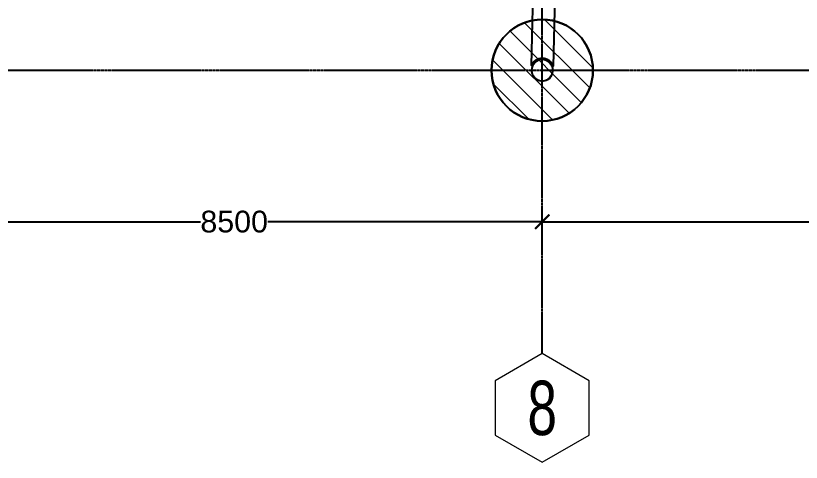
# Model space of a CAD drawing. Header units: millimetres. Extents: x -12345 to 95575, y -14368 to 31862.
# Drawn here: x 9736 to 20574, y -5407 to 752 of the extents above; entities that cross this region are included whole.
import ezdxf
from ezdxf.enums import TextEntityAlignment as Align

# ---------------------------------------------------------------- set-up
doc = ezdxf.new("R2010")
doc.units = ezdxf.units.MM
doc.header["$LTSCALE"] = 0.95
doc.linetypes.add('DXK_LINE_DOT3', pattern=[5.9187, 2.979, -0.9799, 0.9799, -0.9799])
doc.layers.get('0').update_dxf_attribs({"color": 255})
for name, color, linetype in [('COTAS', 8, 'Continuous'), ('HCB-EJES', 1, 'Continuous'), ('HCB-ROTULOS', 2, 'Continuous'), ('HCB_VIGAS', 4, 'Continuous'), ('P-PLATINA', 6, 'Continuous')]:
    doc.layers.add(name, color=color, linetype=linetype)
for name, color, linetype, lineweight in [('E_COLUMNAS', 1, 'Continuous', 18), ('E_COLUMNAS-1', 1, 'Continuous', 25), ('HCB_EJES', 1, 'DXK_LINE_DOT3', 9)]:
    doc.layers.add(name, color=color, linetype=linetype, lineweight=lineweight)
doc.styles.add('CNI_COTAS', font='romans.shx', dxfattribs={"width": 0.8})
doc.styles.add('VERDANA', font='arial.ttf')
doc.dimstyles.new('1.125', dxfattribs={"dimscale": 0, "dimtxt": 300, "dimasz": 200, "dimexe": 4, "dimexo": 4, "dimgap": 15, "dimtad": 0, "dimdec": 0, "dimzin": 4, "dimdsep": 46, "dimtxsty": 'VERDANA', "dimblk": 'ARCHTICK', "dimcen": -10, "dimclrd": 256, "dimclrt": 3, "dimadec": 0, "dimazin": 0, "dimtfac": 1, "dimtdec": 0, "dimtmove": 2, "dimatfit": 0, "dimldrblk": 'OBLIQUE', "dimfxl": 0.05, "dimtolj": 1, "dimtzin": 0, "dimarcsym": 0})

# ---------------------------------------------------------------- blocks, each defined once
blk = doc.blocks.new('_ArchTick')
at = {"color": 0, "linetype": 'ByBlock', "const_width": 0.15}
blk.add_lwpolyline([(-0.5, -0.5), (0.5, 0.5)], dxfattribs=at)
blk = doc.blocks.new('*D614')
at = {"layer": 'COTAS', "color": 0, "lineweight": -2, "transparency": 16777216}
for p, q in [((8500, -2507), (8500, -2085)), ((17000, -2507), (17000, -2085))]:
    blk.add_line(p, q, dxfattribs=at)
at = {"layer": 'COTAS', "lineweight": -2, "transparency": 16777216}
for p, q in [((8500, -2089), (12287, -2089)), ((17000, -2089), (13213, -2089))]:
    blk.add_line(p, q, dxfattribs=at)
at = {"layer": 'Defpoints', "color": 0, "transparency": 16777216}
for p in [(8500, -2089), (8500, -2511), (17000, -2511)]:
    blk.add_point(p, dxfattribs=at)
at = {"layer": 'COTAS', "lineweight": -2, "transparency": 16777216, "xscale": 200, "yscale": 200, "zscale": 200, "rotation": 180}
blk.add_blockref('_ArchTick', (8500, -2089), dxfattribs=at)
at = {"layer": 'COTAS', "lineweight": -2, "transparency": 16777216, "xscale": 200, "yscale": 200, "zscale": 200}
blk.add_blockref('_ArchTick', (17000, -2089), dxfattribs=at)
at = {"layer": 'COTAS', "color": 3, "transparency": 16777216, "insert": (12750, -2089), "char_height": 300, "attachment_point": 5, "style": 'VERDANA'}
blk.add_mtext('\\A1;8500', dxfattribs=at)
blk = doc.blocks.new('_Oblique')
at = {"color": 0, "linetype": 'ByBlock', "lineweight": -2}
blk.add_line((-0.5, -0.5), (0.5, 0.5), dxfattribs=at)
blk = doc.blocks.new('*D615')
at = {"layer": 'COTAS', "color": 0, "lineweight": -2, "transparency": 16777216}
for p, q in [((17000, -2507), (17000, -2085)), ((25500, -2507), (25500, -2085))]:
    blk.add_line(p, q, dxfattribs=at)
at = {"layer": 'COTAS', "lineweight": -2, "transparency": 16777216}
for p, q in [((17000, -2089), (20787, -2089)), ((25500, -2089), (21713, -2089))]:
    blk.add_line(p, q, dxfattribs=at)
at = {"layer": 'Defpoints', "color": 0, "transparency": 16777216}
for p in [(17000, -2089), (17000, -2511), (25500, -2511)]:
    blk.add_point(p, dxfattribs=at)
at = {"layer": 'COTAS', "lineweight": -2, "transparency": 16777216, "xscale": 200, "yscale": 200, "zscale": 200, "rotation": 180}
blk.add_blockref('_ArchTick', (17000, -2089), dxfattribs=at)
at = {"layer": 'COTAS', "lineweight": -2, "transparency": 16777216, "xscale": 200, "yscale": 200, "zscale": 200}
blk.add_blockref('_ArchTick', (25500, -2089), dxfattribs=at)
at = {"layer": 'COTAS', "color": 3, "transparency": 16777216, "insert": (21250, -2089), "char_height": 300, "attachment_point": 5, "style": 'VERDANA'}
blk.add_mtext('\\A1;8500', dxfattribs=at)

msp = doc.modelspace()

# ---------------------------------------------------------------- hatches: boundary and pattern name
at = {"layer": 'E_COLUMNAS'}
h = msp.add_hatch(dxfattribs=at)
h.set_pattern_fill('FP_1', color=256, scale=1000, style=0, pattern_type=2)
h.set_pattern_definition([(135, (82662.1, -140662.42), (-159.09903, -159.09903), [])])
h.paths.add_polyline_path([(17000, -700), (17091.4, -694), (17181.2, -676.1), (17267.9, -646.7), (17350, -606.2), (17426.1, -555.3), (17495, -495), (17555.3, -426.1), (17606.2, -350), (17646.7, -267.9), (17676.1, -181.2), (17694, -91.4), (17700, 0), (17694, 91.4), (17676.1, 181.2), (17646.7, 267.9), (17606.2, 350), (17555.3, 426.1), (17495, 495), (17426.1, 555.3), (17343.6, 609.4), (17267.9, 646.7), (17181.2, 676.1), (17091.4, 694), (17000, 700), (16908.6, 694), (16818.8, 676.1), (16732.1, 646.7), (16650, 606.2), (16573.9, 555.3), (16505, 495), (16444.7, 426.1), (16393.8, 350), (16353.3, 267.9), (16323.9, 181.2), (16306, 91.4), (16300, 0), (16306, -91.4), (16323.9, -181.2), (16353.3, -267.9), (16393.8, -350), (16444.7, -426.1), (16505, -495), (16573.9, -555.3), (16650, -606.2), (16732.1, -646.7), (16818.8, -676.1), (16908.6, -694)])
h = msp.add_hatch(dxfattribs=at)
h.set_pattern_fill('FP_1', color=256, scale=1000, style=0, pattern_type=2)
h.set_pattern_definition([(135, (82662.1, -140662.42), (-159.09903, -159.09903), [])])
h.paths.add_polyline_path([(17000, -700), (17091.4, -694), (17181.2, -676.1), (17267.9, -646.7), (17350, -606.2), (17426.1, -555.3), (17495, -495), (17555.3, -426.1), (17606.2, -350), (17646.7, -267.9), (17676.1, -181.2), (17694, -91.4), (17700, 0), (17694, 91.4), (17676.1, 181.2), (17646.7, 267.9), (17606.2, 350), (17555.3, 426.1), (17495, 495), (17426.1, 555.3), (17343.6, 609.4), (17267.9, 646.7), (17181.2, 676.1), (17091.4, 694), (17000, 700), (16908.6, 694), (16818.8, 676.1), (16732.1, 646.7), (16650, 606.2), (16573.9, 555.3), (16505, 495), (16444.7, 426.1), (16393.8, 350), (16353.3, 267.9), (16323.9, 181.2), (16306, 91.4), (16300, 0), (16306, -91.4), (16323.9, -181.2), (16353.3, -267.9), (16393.8, -350), (16444.7, -426.1), (16505, -495), (16573.9, -555.3), (16650, -606.2), (16732.1, -646.7), (16818.8, -676.1), (16908.6, -694)])

# ---------------------------------------------------------------- linework, layer by layer
at = {"layer": 'E_COLUMNAS', "linetype": 'Continuous'}
for points in [[(16847.5, -0.1, 1), (17152.5, 0.1, 1)], [(16857.5, 0.1, 1), (17142.5, 0, 1)]]:
    msp.add_lwpolyline(points, format="xyb", close=True, dxfattribs=at)
at = {"layer": 'E_COLUMNAS-1'}
msp.add_circle((17000, 0), 700, dxfattribs=at)
for start, end in [(0, 180), (180, 0)]:
    msp.add_arc((17000, 0), 700, start, end, dxfattribs=at)
at = {"layer": 'HCB-EJES', "linetype": 'DXK_LINE_DOT3'}
for p, q in [((17000, -3906.8), (17000, 29407)), ((-10844.5, 0), (94075, 0))]:
    msp.add_line(p, q, dxfattribs=at)
at = {"layer": 'HCB_EJES', "color": 40, "linetype": 'ByBlock', "true_color": 0xf8d731}
msp.add_lwpolyline([(16350.5, -5031.8), (17000, -5406.8), (17649.5, -5031.8), (17649.5, -4281.8), (17000, -3906.8), (16350.5, -4281.8)], close=True, dxfattribs=at)
at = {"layer": 'HCB_VIGAS'}
msp.add_lwpolyline([(17043.2, 7863.8), (17343.2, 7856.4), (17184.6, 1400.1), (17151.5, 57, 0.67867), (16851.5, 64.5), (16885.7, 1450.1), (17043.2, 7863.8)], format="xyb", dxfattribs=at)
at = {"layer": 'P-PLATINA', "color": 8}
msp.add_arc((16999.9, 0.2), 162.3, 22.45292, 157.54495, dxfattribs=at)

# ---------------------------------------------------------------- texts
at = {"layer": 'COTAS', "color": 3, "insert": (18971.3, -4093.7), "char_height": 30, "attachment_point": 1, "style": 'CNI_COTAS'}
msp.add_mtext('\\P ', dxfattribs=at)
at = {"layer": 'HCB-ROTULOS', "color": 4, "style": 'VERDANA', "width": 0.7}
msp.add_text('8', height=750, dxfattribs=at).set_placement((17000, -4656.8), align=Align.MIDDLE_CENTER)

# ---------------------------------------------------------------- dimensions: what is measured, and where the dimension line sits
at = {"layer": 'COTAS'}
for base, p1, p2, picture, middle in [((8500, -2089.1), (17000, -2511.2), (8500, -2511.2), '*D614', (12750, -2089.1)), ((17000, -2089.1), (25500, -2511.2), (17000, -2511.2), '*D615', (21250, -2089.1))]:
    dim = msp.add_linear_dim(base=base, p1=p1, p2=p2, dimstyle='1.125', override={"dimscale": 1}, dxfattribs=at)
    dim.commit()
    dim.dimension.update_dxf_attribs({"geometry": picture, "text_midpoint": middle})

doc.saveas('drawing.dxf')
